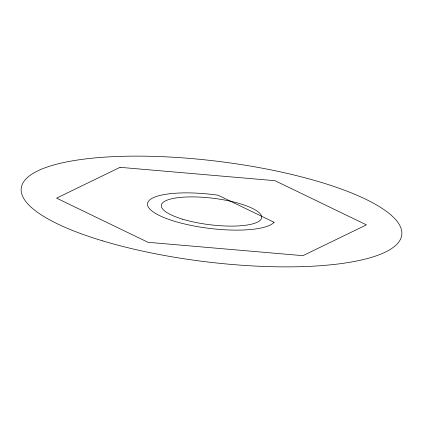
<?xml version="1.0" encoding="UTF-8"?>
<svg xmlns="http://www.w3.org/2000/svg" width="423" height="423" viewBox="0 0 423 423"><rect width="100%" height="100%" fill="white"/><g stroke="black" fill="none" stroke-linecap="round" stroke-linejoin="round"><path stroke-width="0.63" d="M120.069 167.328L56.576 198.138L148.008 242.31L302.931 255.672L366.424 224.862L274.992 180.69L120.069 167.328M274.078 222.276L218.046 195.204A64.481 17.015 7 0 0 148.087 201.882A64.481 17.015 7 0 0 200.248 227.082A64.481 17.015 7 0 0 274.078 222.276M102.403 240.793A191.704 50.586 7 0 0 401.157 237.552A191.704 50.586 7 0 0 130.94 156.156A191.704 50.586 7 0 0 102.403 240.793M182.741 219.225A50.538 13.335 7 0 0 261.499 218.368A50.538 13.335 7 0 0 190.26 196.906A50.538 13.335 7 0 0 182.741 219.225"/></g></svg>
